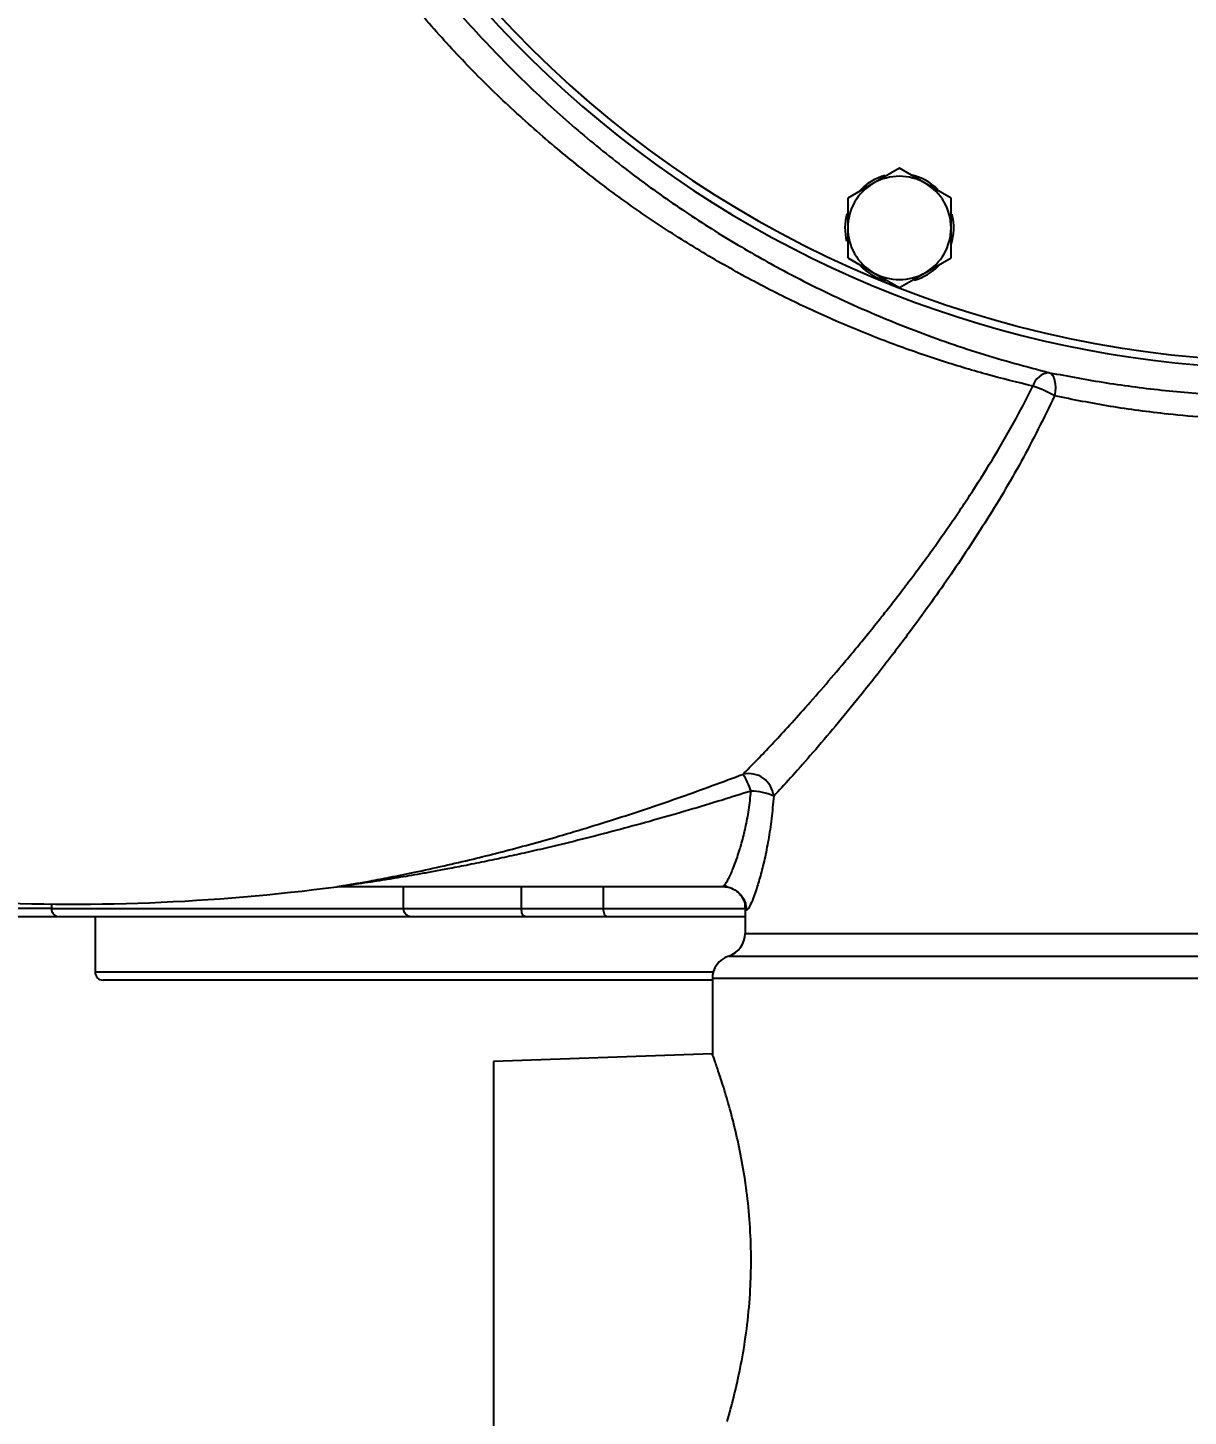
# Model space of a CAD drawing. Header units: millimetres. Extents: x 1726 to 4771, y 590 to 2743.
# Drawn here: x 2960.6 to 3106.5, y 928.7 to 1103.4 of the extents above; entities that cross this region are included whole.
import ezdxf

# ---------------------------------------------------------------- set-up
doc = ezdxf.new("R2010")
doc.units = ezdxf.units.MM
doc.layers.add('AM_5', color=3, linetype='Continuous', lineweight=25)
doc.styles.add('SLDTEXTSTYLE1', font='txt.shx', dxfattribs={"width": 0.7, "bigfont": 'gbcbig.shx'})
doc.dimstyles.new('SLDDIMSTYLE12$0', dxfattribs={"dimtxt": 12, "dimasz": 10, "dimexe": 0, "dimexo": 0.0625, "dimgap": 0.875, "dimtad": 1, "dimdec": 1, "dimlfac": 1.8, "dimrnd": 1e-09, "dimzin": 12, "dimdsep": 46, "dimtxsty": 'SLDTEXTSTYLE1', "dimcen": 0.09, "dimdle": 8.16, "dimclrd": 3, "dimclre": 3, "dimadec": 0, "dimazin": 3, "dimtfac": 1, "dimtdec": 1, "dimtofl": 0, "dimtmove": 0, "dimatfit": 3, "dimfxl": 0, "dimfrac": 2, "dimtolj": 1, "dimlwd": 5, "dimlwe": 5, "dimarcsym": 0})

# ---------------------------------------------------------------- blocks, each defined once
blk = doc.blocks.new('*D44')
at = {"layer": 'AM_5', "color": 3, "lineweight": 5, "transparency": 16777216}
blk.add_line((3120.31, 1196.48), (2754.24, 1196.48), dxfattribs=at)
at = {"layer": 'AM_5', "color": 3, "linetype": 'Continuous', "lineweight": 5, "transparency": 16777216}
for p, q in [((2754.24, 1186.48), (2754.24, 867.61)), ((3118.41, 857.61), (2754.24, 857.61))]:
    blk.add_line(p, q, dxfattribs=at)
at = {"layer": 'AM_5', "color": 3, "transparency": 16777216}
for points in [[(2752.57, 1186.48), (2755.9, 1186.48), (2754.24, 1196.48)], [(2752.57, 867.61), (2755.9, 867.61), (2754.24, 857.61)]]:
    blk.add_solid(points, dxfattribs=at)
at = {"layer": 'Defpoints', "color": 0, "transparency": 16777216}
for p in [(3120.37, 1196.48), (2754.24, 857.61), (3118.48, 857.61)]:
    blk.add_point(p, dxfattribs=at)
at = {"layer": 'AM_5', "color": 0, "transparency": 16777216, "insert": (2739.65, 967.87), "char_height": 12, "attachment_point": 5, "rotation": 90, "style": 'SLDTEXTSTYLE1'}
blk.add_mtext('\\A1;{\\H2.28571x;340}', dxfattribs=at)

msp = doc.modelspace()

# ---------------------------------------------------------------- linework, layer by layer
at = {"color": 7, "linetype": 'Continuous', "lineweight": 25}
for p, q in [((3070.221, 1085.733), (3066.971, 1083.857)), ((3073.471, 1083.857), (3070.221, 1085.733)), ((3066.971, 1083.857), (3063.721, 1081.98)), ((3076.721, 1081.98), (3073.471, 1083.857)), ((3063.721, 1074.475), (3066.971, 1072.598)), ((3073.471, 1072.598), (3076.721, 1074.475)), ((3066.971, 1072.598), (3070.221, 1070.722)), ((3070.221, 1070.722), (3073.471, 1072.598)), ((2999.522, 995.36), (2999.916, 995.386)), ((2999.917, 995.386), (3047.989, 995.386)), ((3007.85, 995.386), (3007.85, 992.613)), ((3022.703, 992.613), (3022.703, 995.386)), ((3033.021, 992.613), (3033.021, 995.386)), ((3047.989, 995.386), (3048.646, 995.304)), ((2963.617, 992.613), (2951.354, 992.613)), ((2963.617, 993.179), (2963.617, 992.613)), ((2963.617, 992.613), (3007.85, 992.613)), ((3007.85, 992.613), (3022.703, 992.613)), ((3022.703, 992.613), (3033.021, 992.613)), ((3033.021, 992.613), (3050.813, 992.613)), ((3050.813, 993.099), (3050.813, 989.484)), ((2969.099, 991.613), (2969.099, 984.613)), ((3023.109, 991.613), (3033.383, 991.613)), ((3050.813, 989.484), (3185.535, 989.484)), ((3048.758, 986.637), (3119.204, 986.637)), ((3046.819, 984.613), (2969.099, 984.613)), ((3046.704, 983.79), (3046.704, 974.223)), ((3119.204, 983.79), (3046.704, 983.79)), ((3046.735, 974.318), (3019.204, 973.357)), ((3019.204, 973.357), (3019.204, 923.357))]:
    msp.add_line(p, q, dxfattribs=at)
at = {"color": 7, "linetype": 'Continuous', "lineweight": 25, "flags": 128}
for points in [[(3089.096, 1060.022), (3089.305, 1059.909), (3089.486, 1059.703), (3089.634, 1059.413), (3089.742, 1059.047), (3089.809, 1058.618), (3089.832, 1058.138), (3089.809, 1057.625), (3089.742, 1057.095)], [(3023.109, 991.613), (3023.029, 991.632), (3022.953, 991.689), (3022.883, 991.782), (3022.822, 991.906), (3022.771, 992.058), (3022.734, 992.23), (3022.71, 992.418), (3022.703, 992.613)], [(3033.383, 991.613), (3033.313, 991.632), (3033.245, 991.689), (3033.182, 991.782), (3033.127, 991.906), (3033.082, 992.058), (3033.049, 992.23), (3033.028, 992.418), (3033.021, 992.613)]]:
    msp.add_lwpolyline(points, dxfattribs=at)
at = {"color": 7, "linetype": 'Continuous', "lineweight": 25}
for centre, radius, start, end in [((3119.204, 1196.484), 135.984, 76.23933, 22.21527), ((3119.204, 1196.484), 135, 203.76417, 293.44666), ((3070.221, 1078.228), 6.84, 105.30109, 137.34074), ((3070.221, 1078.228), 6.5, 60, 120), ((3070.221, 1078.228), 6.84, 44.93579, 77.73088), ((3070.221, 1078.228), 6.5, 120, 180), ((3070.221, 1078.228), 6.5, 0, 60), ((3070.221, 1078.228), 6.84, 164.90012, 194.15798), ((3070.221, 1078.228), 6.84, 342.10079, 14.5403), ((3070.221, 1078.228), 6.5, 180, 240), ((3070.221, 1078.228), 6.5, 300, 0), ((3070.221, 1078.228), 6.84, 223.88543, 255.63763), ((3070.221, 1078.228), 6.5, 240, 300), ((3070.221, 1078.228), 6.84, 285.82958, 316.27048), ((3089.225, 1057.739), 2.287, 93.2459, 165.15304), ((3082.942, 1045.657), 13.306, 59.26437, 72.17612), ((3051.261, 1006.419), 3.172, 6.03749, 102.55392), ((3040.616, 1003.517), 11.622, 19.48062, 31.06849), ((3051.502, 1000.45), 6.943, 65.18717, 89.40896), ((2966.315, 1245.456), 252.291, 266.8105, 277.56411), ((2964.536, 992.531), 0.923, 174.8663, 263.72242), ((3008.85, 992.613), 1, 180, 270), ((3047.813, 989.484), 3, 288.37623, 0), ((3049.704, 983.79), 3, 108.37623, 180), ((2970.099, 984.613), 1, 180, 270)]:
    msp.add_arc(centre, radius, start, end, dxfattribs=at)
for points, knots in [([(2977.2, 1184.97), (2977.242, 1185.403), (2977.355, 1186.541), (2977.663, 1187.034), (2978.075, 1186.58), (2978.581, 1184.875), (2979.212, 1182.002), (2979.968, 1178.305), (2980.859, 1174.153), (2981.87, 1169.814), (2983.135, 1164.93), (2984.713, 1159.527), (2986.645, 1153.699), (2988.988, 1147.484), (2991.779, 1140.976), (2995.046, 1134.269), (2998.798, 1127.471), (3002.551, 1121.453), (3006.137, 1116.251), (3009.417, 1111.852), (3013.438, 1106.864), (3018.327, 1101.354), (3024.102, 1095.546), (3030.196, 1090.074), (3036.456, 1085.058), (3042.934, 1080.431), (3049.462, 1076.284), (3056.107, 1072.545), (3063.461, 1068.893), (3071.597, 1065.447), (3080.418, 1062.334), (3086.2, 1060.794), (3089.096, 1060.022)], [0, 0, 0, 0, 0.0260755, 0.068472, 0.110802, 0.1531098, 0.1954668, 0.2377341, 0.2695275, 0.3011026, 0.332991, 0.3646388, 0.3963559, 0.4278961, 0.4596743, 0.4914516, 0.523018, 0.5548504, 0.5758832, 0.5971224, 0.6186428, 0.6500297, 0.6821661, 0.7136009, 0.745887, 0.7773261, 0.8096086, 0.8409322, 0.8729902, 0.9148954, 0.957384, 1, 1, 1, 1]), ([(3026.838, 1088.484), (3024.896, 1090.172), (3021.04, 1093.522), (3015.573, 1098.962), (3010.367, 1104.682), (3005.486, 1110.676), (3000.969, 1116.868), (2996.864, 1123.157), (2993.178, 1129.491), (2989.901, 1135.824), (2987.302, 1141.489), (2985.236, 1146.491), (2983.608, 1150.81), (2982.168, 1155), (2980.931, 1158.942), (2979.856, 1162.692), (2978.951, 1166.125), (2978.17, 1169.332), (2977.56, 1172.01), (2977.063, 1174.299), (2976.662, 1176.197), (2976.306, 1177.899), (2975.987, 1179.406), (2975.651, 1180.92), (2975.302, 1182.334), (2974.955, 1183.323), (2974.728, 1183.764), (2974.63, 1183.65), (2974.623, 1183.642)], [0, 0, 0, 0, 0.04809537, 0.09547171, 0.14247384, 0.19055921, 0.2379894, 0.28491479, 0.33223972, 0.37953619, 0.42723255, 0.46211075, 0.49778582, 0.53283786, 0.56904644, 0.60378614, 0.6400248, 0.67446219, 0.71075802, 0.73825586, 0.76722368, 0.79570379, 0.82385109, 0.85367951, 0.89782422, 0.9453463, 0.99624784, 1, 1, 1, 1]), ([(3087.015, 1058.325), (3085.058, 1058.806), (3081.18, 1059.76), (3075.198, 1061.572), (3069.004, 1063.731), (3062.777, 1066.24), (3056.548, 1069.096), (3050.469, 1072.235), (3044.34, 1075.784), (3038.291, 1079.708), (3032.422, 1083.918), (3028.667, 1086.988), (3026.838, 1088.484)], [0, 0, 0, 0, 0.0983606, 0.1949021, 0.2961379, 0.402868, 0.4994826, 0.6007187, 0.7010737, 0.8024625, 0.9037741, 1, 1, 1, 1]), ([(3063.721, 1081.98), (3063.721, 1081.947), (3063.721, 1080.71), (3063.721, 1079.452), (3063.721, 1078.228)], [0, 0, 0, 0, 0.0269953, 1, 1, 1, 1]), ([(3076.721, 1078.228), (3076.721, 1079.452), (3076.721, 1080.71), (3076.721, 1081.947), (3076.721, 1081.98)], [0, 0, 0, 0, 0.9730048, 1, 1, 1, 1]), ([(3063.721, 1078.228), (3063.721, 1077.287), (3063.721, 1076.028), (3063.721, 1074.789), (3063.721, 1074.475)], [0, 0, 0, 0, 0.74693332, 1, 1, 1, 1]), ([(3076.721, 1074.475), (3076.721, 1074.789), (3076.721, 1076.028), (3076.721, 1077.287), (3076.721, 1078.228)], [0, 0, 0, 0, 0.2530667, 1, 1, 1, 1]), ([(3089.096, 1060.022), (3091.455, 1059.575), (3096.15, 1058.684), (3103.636, 1057.736), (3111.337, 1057.103), (3116.573, 1057.023), (3119.204, 1056.984)], [0, 0, 0, 0, 0.2508376, 0.4992015, 0.7483815, 1, 1, 1, 1]), ([(3050.572, 1009.515), (3051.088, 1010.035), (3052.117, 1011.071), (3053.93, 1012.974), (3055.923, 1015.123), (3058.163, 1017.603), (3060.647, 1020.432), (3062.656, 1022.789), (3064.039, 1024.443), (3064.757, 1025.31), (3065.47, 1026.178), (3066.186, 1027.057), (3066.93, 1027.979), (3067.815, 1029.087), (3069.054, 1030.655), (3070.528, 1032.56), (3072.078, 1034.611), (3073.495, 1036.528), (3074.878, 1038.444), (3076.271, 1040.422), (3077.676, 1042.472), (3079.559, 1045.304), (3081.905, 1049.02), (3084.582, 1053.586), (3086.213, 1056.764), (3087.015, 1058.325)], [0, 0, 0, 0, 0.0628863, 0.12533, 0.1861755, 0.2506526, 0.3205742, 0.3900146, 0.4080073, 0.4267181, 0.4447532, 0.4619663, 0.480551, 0.500495, 0.5279516, 0.5724103, 0.6093584, 0.6421563, 0.6769653, 0.7117848, 0.7459499, 0.782583, 0.8550108, 0.9287697, 1, 1, 1, 1]), ([(3089.742, 1057.095), (3088.375, 1054.317), (3085.649, 1048.779), (3080.975, 1041.032), (3076.115, 1033.702), (3071.713, 1027.616), (3067.921, 1022.651), (3064.776, 1018.697), (3061.771, 1015.053), (3058.987, 1011.796), (3056.457, 1008.937), (3055.094, 1007.478), (3054.415, 1006.752)], [0, 0, 0, 0, 0.12510042, 0.2493928, 0.37399179, 0.49946547, 0.58306654, 0.66653805, 0.74932034, 0.83361759, 0.91716844, 1, 1, 1, 1]), ([(3119.204, 1053.985), (3117.492, 1054.004), (3114.079, 1054.04), (3108.995, 1054.328), (3103.176, 1054.856), (3096.653, 1055.725), (3092.053, 1056.637), (3089.742, 1057.095)], [0, 0, 0, 0, 0.1675022, 0.3339699, 0.5008822, 0.7492364, 1, 1, 1, 1]), ([(2999.522, 995.36), (2999.525, 995.36), (2999.535, 995.362), (2999.672, 995.385), (2999.956, 995.431), (3000.303, 995.489), (3000.678, 995.552), (3001.182, 995.638), (3001.844, 995.753), (3002.688, 995.901), (3004.109, 996.158), (3006.299, 996.571), (3009.425, 997.203), (3012.928, 997.965), (3016.471, 998.797), (3019.911, 999.657), (3023.335, 1000.564), (3028.305, 1001.956), (3034.813, 1003.941), (3042.722, 1006.592), (3047.978, 1008.549), (3050.572, 1009.515)], [0, 0, 0, 0, 0.0052623, 0.0173289, 0.0304266, 0.0399844, 0.0503301, 0.0615511, 0.0780827, 0.0965622, 0.1170748, 0.1676314, 0.22824, 0.2991091, 0.3676887, 0.4284979, 0.4923905, 0.5593885, 0.7060355, 0.8549809, 1, 1, 1, 1]), ([(3051.574, 1007.393), (3050.371, 1007.014), (3047.755, 1006.19), (3043.507, 1004.912), (3039.047, 1003.629), (3034.585, 1002.412), (3030.342, 1001.319), (3026.6, 1000.406), (3023.451, 999.678), (3020.863, 999.104), (3018.321, 998.564), (3015.829, 998.058), (3013.594, 997.625), (3011.684, 997.269), (3010.053, 996.976), (3008.565, 996.718), (3007.081, 996.469), (3005.626, 996.232), (3004.084, 995.991), (3002.666, 995.777), (3001.512, 995.61), (3000.741, 995.501), (3000.227, 995.429), (2999.949, 995.39), (2999.924, 995.387), (2999.917, 995.386)], [0, 0, 0, 0, 0.0670782, 0.1459645, 0.2366594, 0.3153276, 0.3942305, 0.4727634, 0.5237779, 0.5698863, 0.6173325, 0.6660648, 0.7098277, 0.7432923, 0.7742311, 0.8026509, 0.8285611, 0.8599794, 0.8876847, 0.9204162, 0.9471819, 0.963397, 0.9772634, 0.9928599, 1, 1, 1, 1]), ([(3048.269, 995.602), (3048.274, 995.607), (3048.343, 995.675), (3048.527, 995.971), (3048.811, 996.493), (3049.127, 997.176), (3049.474, 998.019), (3049.823, 998.979), (3050.136, 999.953), (3050.406, 1000.878), (3050.646, 1001.793), (3050.964, 1003.165), (3051.314, 1004.988), (3051.487, 1006.591), (3051.574, 1007.393)], [0, 0, 0, 0, 0.0059714, 0.0954274, 0.1875133, 0.274591, 0.3581668, 0.4583118, 0.5375897, 0.5936895, 0.6653146, 0.7293673, 0.8646273, 1, 1, 1, 1]), ([(3054.415, 1006.752), (3054.333, 1005.794), (3054.167, 1003.879), (3053.758, 1001.212), (3053.274, 998.784), (3052.742, 996.662), (3052.21, 994.904), (3051.719, 993.561), (3051.309, 992.686), (3051.093, 992.414), (3051.008, 992.39), (3050.997, 992.387)], [0, 0, 0, 0, 0.1228737, 0.2456638, 0.3686519, 0.4914476, 0.6143904, 0.7369906, 0.8599624, 0.9823992, 1, 1, 1, 1]), ([(3047.989, 995.386), (3048.02, 995.391), (3048.096, 995.405), (3048.204, 995.528), (3048.269, 995.602)], [0, 0, 0, 0, 0.3994785, 1, 1, 1, 1]), ([(3048.268, 995.598), (3048.325, 995.529), (3048.438, 995.392), (3048.597, 995.334), (3048.677, 995.304)], [0, 0, 0, 0, 0.4980236, 1, 1, 1, 1]), ([(3048.029, 995.384), (3048.328, 995.354), (3048.933, 995.294), (3049.713, 994.871), (3050.271, 994.331), (3050.598, 993.8), (3050.755, 993.372), (3050.808, 993.112), (3050.814, 993.013), (3050.814, 993.037), (3050.813, 993.041)], [0, 0, 0, 0, 0.1564907, 0.3172173, 0.4552126, 0.5798095, 0.6978786, 0.8228161, 0.9669648, 1, 1, 1, 1]), ([(3048.646, 995.304), (3048.675, 995.3), (3048.918, 995.273), (3049.444, 995.038), (3050.204, 994.512), (3050.86, 993.569), (3050.951, 992.783), (3050.997, 992.387)], [0, 0, 0, 0, 0.022073, 0.1813679, 0.4187059, 0.7071437, 1, 1, 1, 1]), ([(3050.997, 992.387), (3050.942, 992.409), (3050.833, 992.452), (3050.821, 992.885), (3050.815, 993.099)], [0, 0, 0, 0, 0.5055044, 1, 1, 1, 1]), ([(2950.373, 991.613), (2951.278, 991.613), (2953.116, 991.613), (2955.844, 991.613), (2958.451, 991.613), (2960.801, 991.613), (2962.841, 991.613), (2963.912, 991.613), (2964.435, 991.613)], [0, 0, 0, 0, 0.1662296, 0.3378844, 0.5095393, 0.6786133, 0.8427509, 1, 1, 1, 1]), ([(2964.435, 991.613), (2967.64, 991.613), (2974.063, 991.613), (2985.088, 991.613), (2996.61, 991.613), (3004.898, 991.613), (3008.85, 991.613)], [0, 0, 0, 0, 0.2549788, 0.5108967, 0.7668146, 1, 1, 1, 1]), ([(3008.897, 991.613), (3008.95, 991.613), (3009.064, 991.613), (3010.416, 991.613), (3012.28, 991.613), (3014.181, 991.613), (3016.268, 991.613), (3019.164, 991.613), (3021.819, 991.613), (3023.109, 991.613)], [0, 0, 0, 0, 0.1528832, 0.3288761, 0.5048689, 0.5911927, 0.6775357, 0.8433162, 1, 1, 1, 1]), ([(3033.383, 991.613), (3034.758, 991.613), (3037.587, 991.613), (3042.164, 991.613), (3046.692, 991.613), (3049.503, 991.613), (3050.813, 991.613)], [0, 0, 0, 0, 0.2428123, 0.4997219, 0.7669709, 1, 1, 1, 1]), ([(3046.704, 983.613), (3046.54, 983.613), (3043.379, 983.613), (3037.494, 983.613), (3029.123, 983.613), (3021.169, 983.613), (3013.656, 983.613), (3006.646, 983.613), (3000.181, 983.613), (2994.31, 983.613), (2989.057, 983.613), (2984.442, 983.613), (2980.225, 983.613), (2976.562, 983.613), (2973.606, 983.613), (2971.564, 983.613), (2970.324, 983.613), (2970.173, 983.613), (2970.099, 983.613)], [0, 0, 0, 0, 0.003504, 0.0673387, 0.1318498, 0.1965541, 0.2614132, 0.3262693, 0.3909736, 0.4554876, 0.5193194, 0.5826745, 0.6455167, 0.7193866, 0.791896, 0.8629114, 0.9323141, 1, 1, 1, 1]), ([(3048.563, 928.078), (3048.674, 928.466), (3049.051, 929.781), (3049.726, 932.414), (3050.501, 936.121), (3051.132, 940.26), (3051.501, 944.384), (3051.615, 948.51), (3051.49, 952.527), (3051.111, 956.574), (3050.528, 960.417), (3049.805, 963.949), (3049.002, 967.144), (3048.204, 969.881), (3047.491, 972.082), (3046.983, 973.545), (3046.716, 974.284), (3046.732, 974.239), (3046.738, 974.223)], [0, 0, 0, 0, 0.0286003, 0.0969999, 0.1673601, 0.2358887, 0.3066585, 0.3632596, 0.4269649, 0.4926035, 0.5562853, 0.6216636, 0.6882749, 0.7566756, 0.8256799, 0.8968201, 0.9634167, 1, 1, 1, 1])]:
    msp.add_open_spline(points, degree=3, knots=knots, dxfattribs=at)

# ---------------------------------------------------------------- dimensions: what is measured, and where the dimension line sits
at = {"layer": 'AM_5'}
dim = msp.add_linear_dim(base=(2754.238, 857.606), p1=(3120.374, 1196.484), p2=(3118.476, 857.606), angle=90, text='{\\H2.28571x;340}', dimstyle='SLDDIMSTYLE12$0', override={"dimlfac": 1}, dxfattribs=at)
dim.commit()
dim.dimension.update_dxf_attribs({"geometry": '*D44', "text_midpoint": (2754.238, 967.865), "dimtype": 160})

doc.saveas('drawing.dxf')
